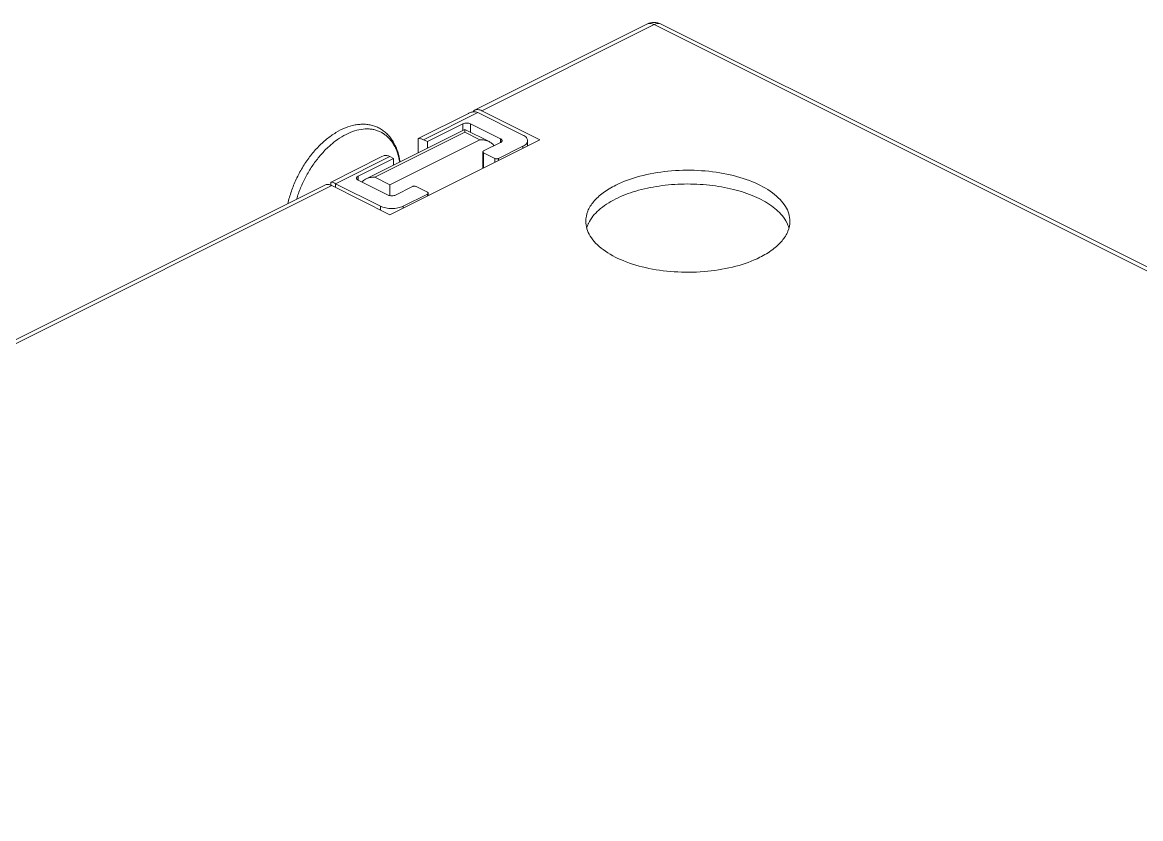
# Model space of a CAD drawing. Header units: millimetres. Extents: x 1177 to 4147, y 93 to 2194.
# Drawn here: x 2649.5 to 2797.2, y 1119.8 to 1225 of the extents above; entities that cross this region are included whole.
import ezdxf

# ---------------------------------------------------------------- set-up
doc = ezdxf.new("R2010")
doc.units = ezdxf.units.MM
doc.header["$LTSCALE"] = 0.1
doc.layers.get('0').update_dxf_attribs({"lineweight": 13})

# ---------------------------------------------------------------- blocks, each defined once
blk = doc.blocks.new('02')
for p, q in [((4671.99, 1340.94), (4639.47, 1324.68)), ((4673.33, 1340.85), (4640.81, 1324.59)), ((4973.15, 1190.95), (4673.33, 1340.85)), ((4974.49, 1191.03), (4674.68, 1340.94)), ((4638.28, 1324.08), (4628.79, 1319.34)), ((4640.1, 1324.24), (4629.85, 1319.11)), ((4648.59, 1319.99), (4640.1, 1324.24)), ((4640.81, 1324.59), (4651.77, 1319.11)), ((4637.63, 1321.04), (4618.9, 1311.68)), ((4630.55, 1318.76), (4637.27, 1322.12)), ((4637.27, 1320.86), (4637.27, 1322.12)), ((4637.63, 1321.04), (4637.63, 1320.53)), ((4637.63, 1321.04), (4637.63, 1321.03)), ((4642.21, 1318.75), (4637.63, 1321.04)), ((4638.69, 1320.51), (4638.69, 1322.12)), ((4638.69, 1322.12), (4644.34, 1319.29)), ((4620.66, 1312.04), (4637.63, 1320.53)), ((4640.45, 1319.11), (4623.48, 1310.63)), ((4651.77, 1319.11), (4623.48, 1304.97)), ((4628.79, 1316.62), (4628.79, 1319.34)), ((4629.85, 1319.11), (4630.55, 1318.76)), ((4637.63, 1320.53), (4640.45, 1319.11)), ((4644.34, 1318.58), (4644.34, 1319.29)), ((4649.46, 1318.93), (4649.46, 1317.96)), ((4630.55, 1318.76), (4630.55, 1317.5)), ((4641.02, 1316.81), (4641.02, 1313.73)), ((4644.34, 1318.58), (4641.16, 1316.99)), ((4643.99, 1315.58), (4648.59, 1317.87)), ((4648.59, 1317.87), (4648.59, 1317.52)), ((4621.86, 1315.87), (4612.37, 1311.13)), ((4623.48, 1315.93), (4613.23, 1310.8)), ((4617.47, 1312.22), (4624.19, 1315.58)), ((4622.42, 1316.11), (4621.86, 1315.87)), ((4623.48, 1315.93), (4624.19, 1315.58)), ((4624.19, 1315.58), (4624.19, 1314.32)), ((4641.16, 1316.64), (4641.16, 1313.81)), ((4641.16, 1316.64), (4643.28, 1315.58)), ((4643.28, 1315.58), (4643.28, 1314.87)), ((4643.99, 1315.58), (4643.99, 1315.22)), ((4611.18, 1310.53), (4328.84, 1169.36)), ((4612.52, 1310.45), (4330.19, 1169.28)), ((4612.37, 1311.13), (4612.35, 1311.1)), ((4612.35, 1311.1), (4612.35, 1310.49)), ((4612.52, 1310.45), (4623.48, 1304.97)), ((4613.23, 1310.8), (4613.23, 1310.1)), ((4613.23, 1310.8), (4621.72, 1306.56)), ((4617.47, 1311.51), (4617.47, 1312.22)), ((4623.13, 1308.68), (4617.47, 1311.51)), ((4620.66, 1312.04), (4623.48, 1310.63)), ((4623.48, 1310.63), (4623.48, 1308.57)), ((4627.73, 1310.27), (4624.54, 1308.68)), ((4625.96, 1306.56), (4630.55, 1308.86)), ((4630.55, 1309.21), (4628.43, 1310.27)), ((4630.55, 1308.86), (4630.55, 1308.5)), ((4630.7, 1309.03), (4630.7, 1308.58)), ((4621.72, 1306.56), (4621.72, 1305.85)), ((4625.96, 1306.56), (4625.96, 1306.21))]:
    blk.add_line(p, q)
for centre, radius, start, end in [((4639.97, 1323.66), 1.13, 116.5604, 125.9356), ((4665.97, 1300.97), 5.54, 156.4548, 163.1821), ((4666.27, 1300.84), 5.87, 154.9057, 156.4968)]:
    blk.add_arc(centre, radius, start, end)
for points, knots in [([(4671.99, 1340.94), (4672.4, 1341.15), (4673.34, 1341.37), (4674.27, 1341.14), (4674.68, 1340.94)], [0, 0, 0, 0, 0.50008, 1, 1, 1, 1]), ([(4671.99, 1340.94), (4672.18, 1341.04), (4672.66, 1341.11), (4673.11, 1340.96), (4673.33, 1340.85)], [0, 0, 0, 0, 0.463901, 1, 1, 1, 1]), ([(4673.33, 1340.85), (4673.56, 1340.96), (4674.01, 1341.11), (4674.49, 1341.04), (4674.68, 1340.94)], [0, 0, 0, 0, 0.536067, 1, 1, 1, 1]), ([(4638.28, 1324.08), (4638.35, 1324.12), (4638.63, 1324.25), (4638.92, 1324.33), (4639.14, 1324.37)], [0, 0, 0, 0, 0.257252, 1, 1, 1, 1]), ([(4639.14, 1324.37), (4639.31, 1324.39), (4639.64, 1324.4), (4639.96, 1324.31), (4640.1, 1324.24)], [0, 0, 0, 0, 0.51318, 1, 1, 1, 1]), ([(4640.81, 1324.59), (4640.59, 1324.7), (4640.14, 1324.85), (4639.66, 1324.77), (4639.47, 1324.68)], [0, 0, 0, 0, 0.536099, 1, 1, 1, 1]), ([(4604.22, 1307.06), (4604.4, 1307.84), (4604.85, 1309.41), (4605.77, 1311.68), (4606.93, 1313.85), (4608.29, 1315.87), (4609.82, 1317.68), (4611.48, 1319.23), (4613.23, 1320.48), (4615.03, 1321.4), (4616.58, 1321.87), (4617.79, 1322.03), (4618.67, 1322.05), (4619.53, 1321.96), (4620.37, 1321.77), (4621.16, 1321.47), (4621.9, 1321.07), (4622.58, 1320.57), (4623.21, 1319.98), (4623.76, 1319.31), (4624.41, 1318.29), (4625.03, 1316.84), (4625.31, 1315.58), (4625.4, 1314.93)], [0, 0, 0, 0, 0.073213, 0.147938, 0.222975, 0.2971, 0.36916, 0.438174, 0.503437, 0.564624, 0.621879, 0.649256, 0.675935, 0.702063, 0.7278, 0.753317, 0.778786, 0.804384, 0.830279, 0.856642, 0.883625, 0.939911, 1, 1, 1, 1]), ([(4605.88, 1307.89), (4606.09, 1308.62), (4606.61, 1310.06), (4607.59, 1312.14), (4608.76, 1314.1), (4610.1, 1315.91), (4611.56, 1317.5), (4613.12, 1318.86), (4614.74, 1319.92), (4616.37, 1320.69), (4617.98, 1321.12), (4619.3, 1321.19), (4620.29, 1321.07), (4620.99, 1320.89), (4621.65, 1320.63), (4622.27, 1320.28), (4622.85, 1319.85), (4623.38, 1319.35), (4623.85, 1318.76), (4624.42, 1317.88), (4624.98, 1316.59), (4625.24, 1315.48), (4625.34, 1314.9)], [0, 0, 0, 0, 0.077214, 0.155343, 0.233151, 0.309414, 0.383, 0.452934, 0.518484, 0.579255, 0.635297, 0.687217, 0.712035, 0.73633, 0.760336, 0.784304, 0.808486, 0.833123, 0.85843, 0.884593, 0.939961, 1, 1, 1, 1]), ([(4637.27, 1322.12), (4637.37, 1322.17), (4637.61, 1322.24), (4637.98, 1322.27), (4638.35, 1322.24), (4638.58, 1322.17), (4638.69, 1322.12)], [0, 0, 0, 0, 0.235399, 0.5, 0.764601, 1, 1, 1, 1]), ([(4629.85, 1319.11), (4629.67, 1319.2), (4629.33, 1319.32), (4628.95, 1319.33), (4628.79, 1319.29)], [0, 0, 0, 0, 0.531178, 1, 1, 1, 1]), ([(4640.45, 1319.11), (4640.76, 1319.11), (4641.36, 1319.06), (4641.94, 1318.88), (4642.21, 1318.75)], [0, 0, 0, 0, 0.50405, 1, 1, 1, 1]), ([(4644.34, 1319.29), (4644.39, 1319.27), (4644.47, 1319.22), (4644.56, 1319.13), (4644.62, 1319.04), (4644.64, 1318.97), (4644.64, 1318.93)], [0, 0, 0, 0, 0.302291, 0.565549, 0.793458, 1, 1, 1, 1]), ([(4644.64, 1318.93), (4644.64, 1318.9), (4644.62, 1318.83), (4644.56, 1318.73), (4644.47, 1318.65), (4644.39, 1318.6), (4644.34, 1318.58)], [0, 0, 0, 0, 0.206542, 0.434451, 0.697709, 1, 1, 1, 1]), ([(4649.46, 1318.93), (4649.46, 1319.03), (4649.42, 1319.24), (4649.24, 1319.53), (4648.95, 1319.79), (4648.72, 1319.93), (4648.59, 1319.99)], [0, 0, 0, 0, 0.206582, 0.434477, 0.697533, 1, 1, 1, 1]), ([(4648.59, 1317.87), (4648.72, 1317.94), (4648.95, 1318.08), (4649.24, 1318.34), (4649.42, 1318.62), (4649.46, 1318.83), (4649.46, 1318.93)], [0, 0, 0, 0, 0.302467, 0.565523, 0.793418, 1, 1, 1, 1]), ([(4641.16, 1316.99), (4641.14, 1316.98), (4641.1, 1316.96), (4641.05, 1316.91), (4641.02, 1316.86), (4641.02, 1316.83), (4641.02, 1316.81)], [0, 0, 0, 0, 0.301881, 0.565479, 0.793524, 1, 1, 1, 1]), ([(4641.02, 1316.81), (4641.02, 1316.8), (4641.02, 1316.76), (4641.05, 1316.71), (4641.1, 1316.67), (4641.14, 1316.65), (4641.16, 1316.64)], [0, 0, 0, 0, 0.206476, 0.434521, 0.698119, 1, 1, 1, 1]), ([(4642.21, 1318.75), (4642.39, 1318.65), (4642.74, 1318.43), (4643.02, 1318.14), (4643.14, 1317.98)], [0, 0, 0, 0, 0.507951, 1, 1, 1, 1]), ([(4623.48, 1315.93), (4623.31, 1316.02), (4622.96, 1316.14), (4622.59, 1316.15), (4622.42, 1316.11)], [0, 0, 0, 0, 0.531178, 1, 1, 1, 1]), ([(4643.28, 1315.58), (4643.33, 1315.55), (4643.45, 1315.51), (4643.64, 1315.5), (4643.82, 1315.51), (4643.94, 1315.55), (4643.99, 1315.58)], [0, 0, 0, 0, 0.23537, 0.5, 0.76463, 1, 1, 1, 1]), ([(4698.95, 1303.73), (4698.95, 1304.21), (4698.8, 1305.19), (4698.15, 1306.6), (4697.1, 1307.93), (4695.1, 1309.66), (4691.74, 1311.41), (4686.94, 1312.79), (4681.55, 1313.45), (4676.01, 1313.31), (4670.77, 1312.41), (4667.53, 1311.26), (4666.09, 1310.54)], [0, 0, 0, 0, 0.038301, 0.078936, 0.123707, 0.173661, 0.289903, 0.425612, 0.573776, 0.725202, 0.870157, 1, 1, 1, 1]), ([(4611.18, 1310.53), (4611.37, 1310.63), (4611.85, 1310.71), (4612.3, 1310.56), (4612.52, 1310.45)], [0, 0, 0, 0, 0.463901, 1, 1, 1, 1]), ([(4613.23, 1310.8), (4613.12, 1310.86), (4612.92, 1310.96), (4612.68, 1311.06), (4612.53, 1311.11), (4612.46, 1311.13), (4612.41, 1311.13), (4612.38, 1311.13), (4612.37, 1311.13)], [0, 0, 0, 0, 0.414869, 0.71773, 0.826227, 0.907601, 0.96427, 1, 1, 1, 1]), ([(4617.18, 1311.86), (4617.18, 1311.9), (4617.2, 1311.97), (4617.26, 1312.06), (4617.35, 1312.15), (4617.43, 1312.19), (4617.47, 1312.22)], [0, 0, 0, 0, 0.206542, 0.434451, 0.697709, 1, 1, 1, 1]), ([(4617.47, 1311.51), (4617.43, 1311.53), (4617.35, 1311.58), (4617.26, 1311.66), (4617.2, 1311.76), (4617.18, 1311.83), (4617.18, 1311.86)], [0, 0, 0, 0, 0.302291, 0.565549, 0.793458, 1, 1, 1, 1]), ([(4618.9, 1311.68), (4618.77, 1311.61), (4618.51, 1311.45), (4618.29, 1311.26), (4618.18, 1311.16)], [0, 0, 0, 0, 0.5058, 1, 1, 1, 1]), ([(4620.66, 1312.04), (4620.35, 1312.04), (4619.75, 1311.99), (4619.17, 1311.81), (4618.9, 1311.68)], [0, 0, 0, 0, 0.504122, 1, 1, 1, 1]), ([(4666.09, 1310.54), (4665.25, 1310.12), (4663.74, 1309.22), (4661.91, 1307.57), (4660.73, 1305.72), (4660.45, 1304.37), (4660.45, 1303.73)], [0, 0, 0, 0, 0.302467, 0.565524, 0.793419, 1, 1, 1, 1]), ([(4697.74, 1304.5), (4697.12, 1305.32), (4695.42, 1306.86), (4692.19, 1308.59), (4688.21, 1309.87), (4683.74, 1310.64), (4679.02, 1310.85), (4674.34, 1310.48), (4669.99, 1309.56), (4667.3, 1308.55), (4666.09, 1307.94)], [0, 0, 0, 0, 0.091429, 0.200482, 0.325482, 0.462021, 0.604187, 0.745387, 0.879215, 1, 1, 1, 1]), ([(4624.54, 1308.68), (4624.44, 1308.63), (4624.21, 1308.56), (4623.84, 1308.52), (4623.47, 1308.56), (4623.23, 1308.63), (4623.13, 1308.68)], [0, 0, 0, 0, 0.235399, 0.5, 0.764601, 1, 1, 1, 1]), ([(4628.43, 1310.27), (4628.38, 1310.3), (4628.27, 1310.33), (4628.08, 1310.35), (4627.89, 1310.33), (4627.78, 1310.3), (4627.73, 1310.27)], [0, 0, 0, 0, 0.23537, 0.5, 0.76463, 1, 1, 1, 1]), ([(4630.7, 1309.03), (4630.7, 1309.05), (4630.69, 1309.09), (4630.66, 1309.13), (4630.62, 1309.18), (4630.58, 1309.2), (4630.55, 1309.21)], [0, 0, 0, 0, 0.206476, 0.434521, 0.698119, 1, 1, 1, 1]), ([(4630.55, 1308.86), (4630.58, 1308.87), (4630.62, 1308.89), (4630.66, 1308.93), (4630.69, 1308.98), (4630.7, 1309.02), (4630.7, 1309.03)], [0, 0, 0, 0, 0.301881, 0.565479, 0.793524, 1, 1, 1, 1]), ([(4621.72, 1306.56), (4621.86, 1306.49), (4622.18, 1306.36), (4622.89, 1306.17), (4623.84, 1306.08), (4624.79, 1306.17), (4625.49, 1306.36), (4625.81, 1306.49), (4625.96, 1306.56)], [0, 0, 0, 0, 0.112572, 0.235644, 0.5, 0.764356, 0.887428, 1, 1, 1, 1]), ([(4666.09, 1307.94), (4665.49, 1307.64), (4664.36, 1307), (4662.5, 1305.6), (4661.4, 1304.28), (4660.96, 1303.33)], [0, 0, 0, 0, 0.288458, 0.551259, 1, 1, 1, 1]), ([(4698.76, 1302.48), (4698.71, 1302.65), (4698.47, 1303.37), (4698.08, 1304.04), (4697.74, 1304.5)], [0, 0, 0, 0, 0.239053, 1, 1, 1, 1]), ([(4660.45, 1303.73), (4660.45, 1303.26), (4660.6, 1302.27), (4661.25, 1300.86), (4662.3, 1299.53), (4664.29, 1297.81), (4667.66, 1296.05), (4672.46, 1294.67), (4677.85, 1294.02), (4683.39, 1294.15), (4688.62, 1295.05), (4691.87, 1296.2), (4693.31, 1296.93)], [0, 0, 0, 0, 0.038301, 0.078936, 0.123707, 0.173661, 0.289903, 0.425612, 0.573776, 0.725202, 0.870157, 1, 1, 1, 1]), ([(4693.31, 1296.93), (4694.15, 1297.34), (4695.66, 1298.24), (4697.49, 1299.9), (4698.67, 1301.74), (4698.95, 1303.09), (4698.95, 1303.73)], [0, 0, 0, 0, 0.302467, 0.565524, 0.793419, 1, 1, 1, 1])]:
    blk.add_open_spline(points, degree=3, knots=knots)
blk.add_open_spline([(4639.31, 1324.58), (4639.24, 1324.53), (4639.17, 1324.47), (4639.11, 1324.4)], degree=3)

msp = doc.modelspace()

# ---------------------------------------------------------------- block references
at = {"xscale": 0.7, "yscale": 0.7, "zscale": 0.7}
msp.add_blockref('02', (-538.39, 286.11), dxfattribs=at)

doc.saveas('drawing.dxf')
